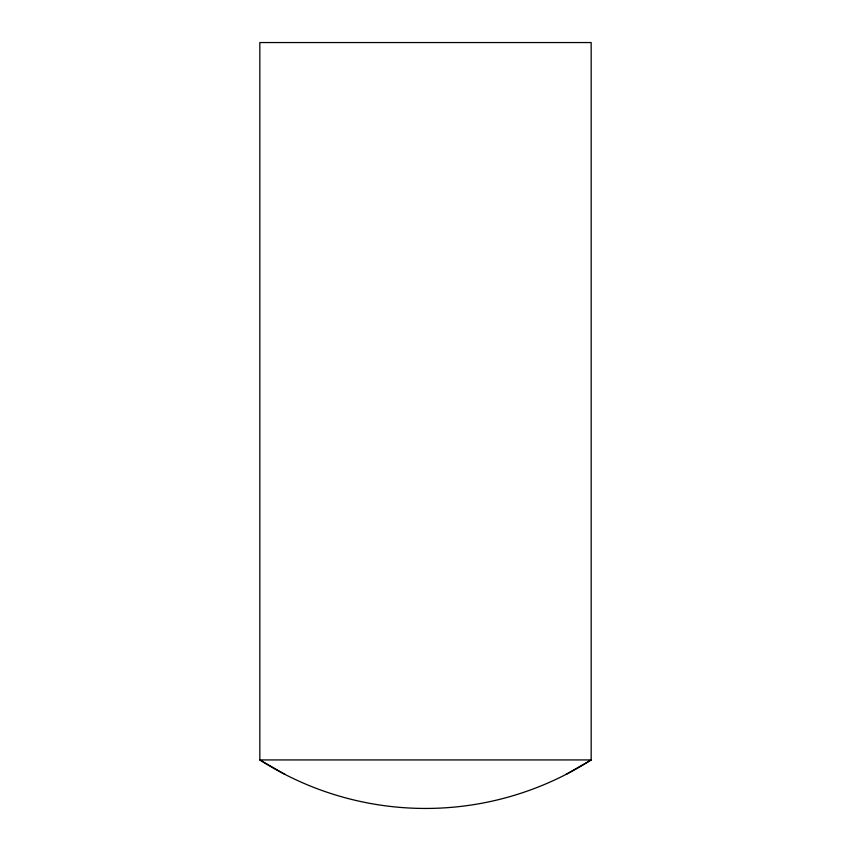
<?xml version="1.0" encoding="UTF-8"?>
<svg xmlns="http://www.w3.org/2000/svg" width="851" height="851" viewBox="0 0 851 851"><rect width="100%" height="100%" fill="white"/><g stroke="black" fill="none" stroke-linecap="round" stroke-linejoin="round"><path stroke-width="1.28" d="M565.904 774.474L591.168 759.932L591.168 42.55L259.832 42.55L259.832 759.932L285.096 774.474M591.168 759.932L259.832 759.932A307.126 307.126 0 0 0 591.168 759.932"/></g></svg>
